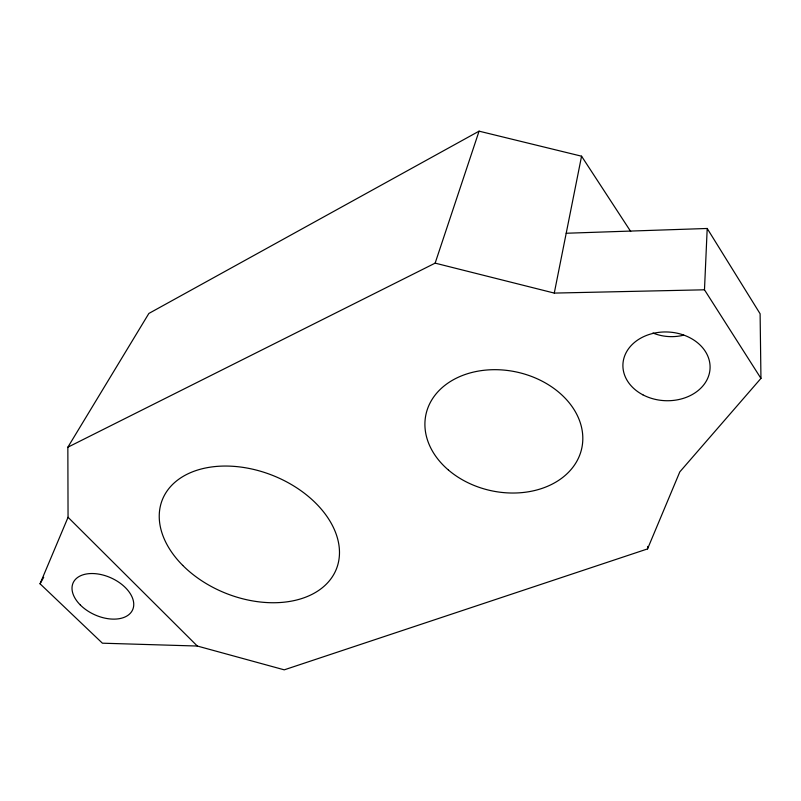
<?xml version="1.0" encoding="UTF-8"?>
<svg xmlns="http://www.w3.org/2000/svg" width="801" height="801" viewBox="0 0 801 801"><rect width="100%" height="100%" fill="white"/><g stroke="black" fill="none" stroke-linecap="round" stroke-linejoin="round"><path stroke-width="1.2" d="M630.707 231.499L581.566 156.195L479.068 131.164L148.866 313.451L67.845 447.218L68.055 517.286L40.05 583.789L102.408 643.193L197.316 646.037L284.255 669.836L647.538 548.915L679.809 471.889L760.95 378.382L704.48 289.802L707.203 228.475L566.197 233.251M647.538 548.915L647.739 546.422M67.845 447.218L435.143 263.139L554.272 293.086L581.566 156.195M435.143 263.139L479.068 131.164M40.05 583.789L43.705 577.291M554.272 293.086L704.48 289.802M68.055 517.286L197.316 646.037M707.203 228.475L760.109 313.782L760.95 378.382M683.674 335.158A40.981 33.452 0.7 0 1 652.955 333.006M448.42 470.037A79.72 60.686 12.3 0 0 580.274 453.596A79.72 60.686 12.3 0 0 482.893 370.412A79.72 60.686 12.3 0 0 448.42 470.037M182.748 565.406A93.657 63.419 21.7 0 0 335.239 571.634A93.657 63.419 21.7 0 0 230.077 466.142A93.657 63.419 21.7 0 0 182.748 565.406M642.883 394.823A43.604 34.363 2.7 0 0 710.036 368.78A43.604 34.363 2.7 0 0 646.567 335.409A43.604 34.363 2.7 0 0 642.883 394.823M80.37 605.035A32.651 20.155 24.5 0 0 132.425 610.232A32.651 20.155 24.5 0 0 95.84 573.726A32.651 20.155 24.5 0 0 80.37 605.035"/></g></svg>
